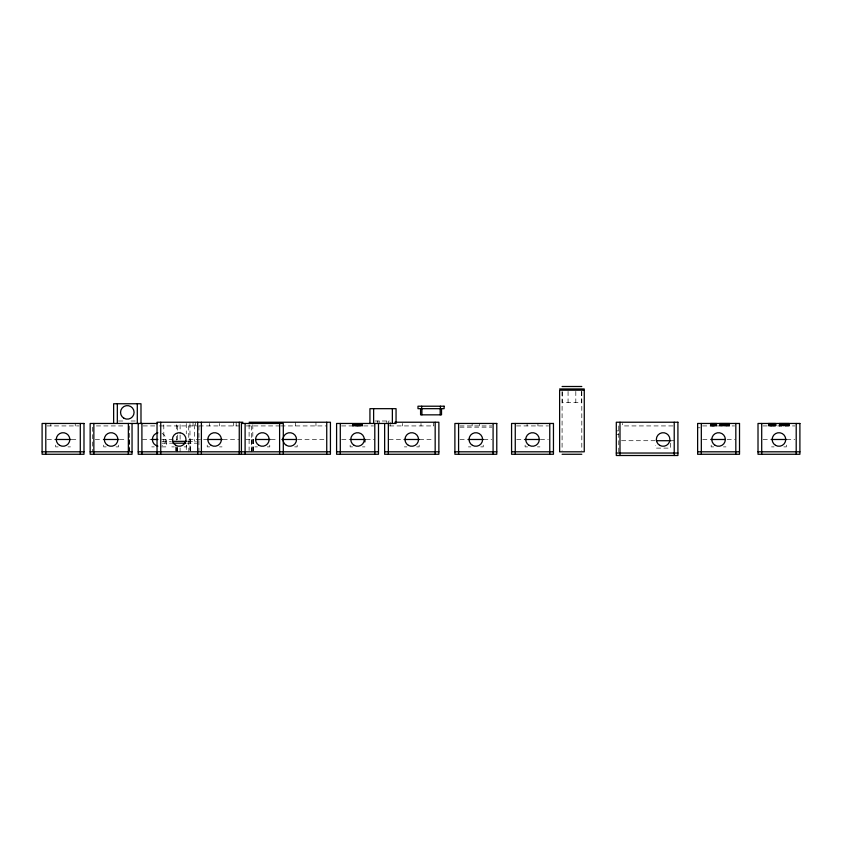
<?xml version="1.0" encoding="UTF-8"?>
<svg xmlns="http://www.w3.org/2000/svg" width="842" height="842" viewBox="0 0 842 842"><rect width="100%" height="100%" fill="white"/><g stroke="black" fill="none" stroke-linecap="round" stroke-linejoin="round"><path stroke-width="0.63" stroke-dasharray="4.21 3.16" d="M118.585 421L123.574 421M131.057 421L136.046 421M374.879 421L389.867 421M47.078 425.926L79.022 425.926M96.409 425.926L125.795 425.926M143.182 425.926L155.959 425.926M159.496 425.926L197.744 425.926M199.038 425.926L239.254 425.926M246.39 425.926L280.039 425.926M280.944 425.926L326.738 425.926M341.568 425.926L373.511 425.926M389.635 425.926L433.883 425.926M459.9 425.926L491.77 425.926M516.546 425.926L548.489 425.926M672.926 425.926L622.47 425.926L622.47 423.463M702.607 425.926L734.55 425.926M762.978 425.926L794.922 425.926M459.858 427.157L491.802 427.157M697.629 427.778L700.091 427.778M616.302 430.862L618.765 430.862M616.302 434.556L618.765 434.556M47.226 439.482L55.193 439.482M71.591 439.482L78.864 439.482M95.283 439.482L102.556 439.482M119.648 439.482L126.816 439.482M142.519 439.482L151.77 439.482M161.717 439.482L177.515 439.482M188.85 439.482L207.216 439.482M223.046 439.482L238.633 439.482M245.727 439.482L253.81 439.482M270.956 439.482L278.176 439.482M297.563 439.482L326.117 439.482M341.726 439.482L349.862 439.482M366.091 439.482L374.174 439.482M388.962 439.482L403.286 439.482M419.484 439.482L433.735 439.482M460.016 439.482L467.289 439.482M483.687 439.482L491.654 439.482M516.693 439.482L524.661 439.482M540.375 439.482L548.331 439.482M702.754 439.482L709.974 439.482M727.12 439.482L735.213 439.482M763.136 439.482L770.409 439.482M786.628 439.482L794.774 439.482M621.533 440.713L655.729 440.713M671.674 440.713L673.989 440.713M162.011 441.334L170.926 441.334M188.271 441.334L196.302 441.334M162.169 443.176L171.821 443.176M186.871 443.176L197.47 443.176M58.119 446.881L55.656 446.881L55.656 443.176M67.981 446.881L70.444 446.881M106.176 446.881L103.713 446.881L103.713 444.408M116.028 446.881L118.501 446.881L118.501 444.408M151.77 446.881L154.233 446.881M161.622 446.881L166.548 446.881L166.548 439.482M171.821 446.881L174.283 446.881M184.145 446.881L186.608 446.881L186.608 444.408M209.679 446.881L207.216 446.881L207.216 443.176M219.541 446.881L222.004 446.881M254.968 446.881L257.431 446.881M267.282 446.881L269.756 446.881L269.756 444.408M294.7 446.881L297.163 446.881L297.163 444.408M352.609 446.881L350.146 446.881L350.146 444.408M362.47 446.881L364.933 446.881M404.37 446.881L406.833 446.881M416.685 446.881L419.148 446.881L419.148 444.408M468.436 446.881L470.899 446.881M480.761 446.881L483.224 446.881L483.224 443.176M527.587 446.881L525.124 446.881L525.124 443.176M537.438 446.881L539.911 446.881M713.648 446.881L711.185 446.881L711.185 444.408M723.499 446.881L725.972 446.881M771.556 446.881L774.019 446.881M783.881 446.881L786.344 446.881L786.344 443.176M789.217 423.526L789.217 425.926M789.017 423.526L789.017 425.926M788.775 423.526L788.775 425.926M788.428 423.526L788.428 425.926M787.996 423.526L787.996 425.926M787.47 423.526L787.47 425.926M787.207 423.526L787.207 425.926M787.133 423.526L787.133 425.926M786.87 423.526L786.87 425.926M786.533 423.526L786.533 425.926M786.186 423.526L786.186 425.926M786.102 423.526L786.102 425.926M785.67 423.526L785.67 425.926M785.481 423.526L785.481 425.926M785.323 423.526L785.323 425.926M785.007 423.526L785.091 425.926M784.86 423.526L784.86 425.926M784.312 423.526L784.312 425.926M783.86 423.526L783.86 425.926M783.492 423.526L783.492 425.926M783.218 423.526L783.228 425.926M783.071 423.526L783.018 425.926M782.492 423.526L782.481 425.926M781.944 423.526L781.934 425.926M781.597 423.526L781.597 425.926M781.492 423.526L781.492 425.926M781.102 423.526L781.102 425.926M780.966 423.526L780.966 425.926M780.545 423.526L780.545 425.926M780.334 423.526L780.334 425.926M780.05 423.526L780.05 425.926M779.839 423.526L779.839 425.926M779.692 423.526L779.692 425.926M779.524 423.526L779.524 425.926M779.439 423.526L779.355 425.926M779.187 423.526L779.187 425.926M776.029 423.526L775.977 425.926L775.84 423.526M775.629 423.526L775.629 425.926M775.556 423.526L775.503 425.926M775.366 423.526L775.366 425.926M775.187 423.526L775.229 425.926M775.093 423.526L775.061 425.926M774.766 425.926L774.777 423.526L774.587 425.926M774.535 423.526L774.535 425.926M774.345 423.526L774.24 425.926M774.156 423.526L774.156 425.926M774.03 423.526L773.987 425.926M773.84 423.526L773.84 425.926M773.693 423.526L773.693 425.926M773.43 423.526L773.44 425.926M772.809 423.526L772.714 425.926M772.356 423.526L772.451 425.926M772.23 423.526L772.261 425.926M772.093 423.526L772.082 425.926M771.84 423.526L771.851 425.926M771.672 423.526L771.598 425.926M771.461 423.526L771.504 425.926M771.419 423.526L771.304 425.926M771.114 423.526L771.114 425.926M770.946 423.526L770.925 425.926M770.893 423.526L770.893 425.926M770.672 423.526L770.651 425.926M770.419 423.526L770.514 425.926M770.367 423.526L770.356 425.926M770.03 425.926L770.072 423.526L769.851 425.926M769.693 423.526L769.714 425.926M769.556 423.526L769.556 425.926M769.314 423.526L769.314 425.926M769.251 423.526L769.23 425.926M769.051 423.526L769.072 425.926M768.904 423.526L768.904 425.926M768.62 423.526L768.693 425.926M768.462 425.926L768.441 423.526L768.378 425.926M729.709 423.526L729.709 425.926M729.54 423.526L729.54 425.926M729.319 423.526L729.319 425.926M729.309 423.526L729.309 425.926M729.004 423.526L729.004 425.926M728.867 423.526L728.867 425.926M728.604 423.526L728.604 425.926M728.256 423.526L728.098 425.926M727.793 423.526L727.814 425.926M727.646 425.926L727.572 423.526L727.562 425.926M727.204 423.526L727.099 425.926M726.878 423.526L726.878 425.926L726.772 423.526M726.604 423.526L726.678 425.926M726.488 423.526L726.488 425.926M726.267 423.526L726.267 425.926M725.772 423.526L725.772 425.926M725.32 423.526L725.32 425.926M724.562 423.526L724.562 425.926M724.246 423.526L724.352 425.926M723.973 423.526L723.973 425.926M723.541 423.526L723.657 425.926M723.446 423.526L723.446 425.926M723.131 423.526L723.152 425.926M722.825 423.526L722.889 425.926M722.499 423.526L722.499 425.926M722.468 423.526L722.468 425.926M722.226 423.526L722.226 425.926M721.983 423.526L722.089 425.926M721.783 425.926L721.783 423.526L721.605 425.926M721.531 423.526L721.489 425.926M721.141 423.526L721.141 425.926M721.005 423.526L721.005 425.926M720.436 423.526L720.478 425.926M720.057 423.526L720.057 425.926M719.678 423.526L719.752 425.926M716.763 423.526L716.731 425.926M716.668 423.526L716.658 425.926M716.5 423.526L716.384 425.926M716.289 423.526L716.279 425.926M716.037 423.526L716.089 425.926M715.921 423.526L715.921 425.926M715.679 423.526L715.763 425.926M715.563 425.926L715.468 423.526L715.363 425.926M715.268 423.526L715.216 425.926M715.1 423.526L715.016 425.926M714.911 423.526L714.89 425.926M714.732 423.526L714.721 425.926M714.574 423.526L714.458 425.926M714.353 423.526L714.321 425.926M714.069 423.526L714.079 425.926M714.016 423.526L714.037 425.926M713.806 423.526L713.806 425.926M713.542 423.526L713.542 425.926M713.479 423.526L713.479 425.926M713.353 423.526L713.237 425.926M713.027 423.526L713.048 425.926M712.963 423.526L712.942 425.926M712.753 423.526L712.742 425.926M712.479 423.526L712.521 425.926M712.374 423.526L712.364 425.926M712.269 423.526L712.279 425.926M712.079 423.526L712.09 425.926M711.943 423.526L711.774 425.926L711.711 423.526M711.511 423.526L711.511 425.926M711.301 423.526L711.395 425.926M711.111 423.526L711.237 425.926M710.911 423.526L710.964 425.926M710.89 423.526L710.816 425.926M710.627 423.526L710.648 425.926M710.501 423.526L710.501 425.926M670.516 443.176L670.516 448.112L655.729 448.112L655.729 445.639M618.765 425.926L618.765 453.038M581.801 391.509L581.801 450.491M581.675 391.425L581.675 402.518L562.214 402.518L562.214 391.425M575.812 391.425L575.812 402.518M568.066 391.425L568.066 402.518M562.088 391.509L562.088 450.491M537.933 423.463L537.933 425.926M527.092 423.463L527.092 425.926M479.53 423.463L479.53 425.926M472.141 423.463L472.141 425.926M433.388 422.231L433.388 425.926M421 423.463L421 425.926M402.518 423.463L402.518 425.926M390.13 422.231L390.13 425.926M388.415 421L388.415 423.463M386.815 421L386.815 423.463M379.174 421L379.174 423.463M377.574 421L377.574 423.463M362.639 423.505L362.639 425.926M362.407 423.505L362.397 425.926M362.323 423.505L362.207 425.926M362.092 423.505L362.092 425.926M361.934 423.505L361.913 425.926M361.692 423.505L361.713 425.926M361.418 423.505L361.397 425.926M361.155 425.926L361.155 423.505L361.007 425.926M360.892 425.926L360.765 423.505L360.692 425.926M360.439 423.505L360.576 425.926M360.397 423.505L360.365 425.926M360.208 423.505L360.102 425.926M359.923 423.505L360.018 425.926M359.871 423.505L359.734 425.926M359.65 423.505L359.555 425.926L359.492 423.505M359.345 423.505L359.323 425.926M359.029 425.926L359.092 423.505L358.881 425.926M358.703 423.505L358.745 425.926M358.492 423.505L358.587 425.926M358.429 423.505L358.418 425.926M358.218 425.926L358.166 423.505L358.05 425.926M357.903 423.505L357.808 425.926M357.713 423.505L357.713 425.926M357.566 423.505L357.587 425.926M357.366 423.505L357.334 425.926M357.208 423.505L357.229 425.926M357.04 423.505L357.04 425.926M356.85 423.505L356.829 425.926M356.619 423.505L356.619 425.926M356.387 423.505L356.524 425.926M356.292 425.926L356.25 423.505L356.134 425.926M355.945 423.505L355.882 425.926M355.777 423.505L355.777 425.926M355.577 423.505L355.587 425.926M355.461 423.505L355.482 425.926M355.282 423.505L355.335 425.926M354.987 423.505L355.092 425.926M354.84 423.505L354.977 425.926M354.671 423.505L354.65 425.926M354.587 423.505L354.461 425.926M354.44 423.505L354.314 425.926L354.24 423.505M353.977 423.505L354.019 425.926M353.893 423.505L353.903 425.926M353.735 423.505L353.735 425.926M353.556 423.505L353.472 425.926M353.293 423.505L353.303 425.926M353.166 423.505L353.145 425.926M352.977 423.505L352.977 425.926M352.851 423.505L352.819 425.926M352.693 423.505L352.609 425.926M352.44 423.505L352.44 425.926M315.96 422.231L315.96 425.926M295.626 422.231L295.626 425.926M253.421 439.482L253.421 450.575M253.032 439.482L253.032 451.807M252.81 424.8L252.81 451.807M251.695 439.482L251.695 451.807M251.569 425.926L251.569 451.807M249.106 424.8L249.106 450.523M236.17 422.231L236.17 425.926M233.708 422.231L233.708 425.926M219.541 423.463L219.541 425.926M209.679 423.463L209.679 425.926M198.933 425.926L198.933 451.807M195.512 422.231L195.512 425.926M194.618 424.778L194.618 441.334M193.039 422.231L193.039 425.926M190.576 439.482L190.576 451.807M190.187 439.482L190.187 451.807M189.966 423.515L189.966 451.807M188.734 425.926L188.85 451.807M186.271 423.515L186.271 433.809M186.271 445.376L186.271 451.807M180.104 424.757L180.104 433.767M180.104 435.061L180.104 440.208M180.104 447.944L180.104 451.807M177.641 425.926L177.641 433.693M177.641 434.988L177.641 440.155M177.641 447.923L177.641 451.807M177.515 446.881L177.515 451.807M176.41 424.757L176.41 431.199M176.41 436.282L176.41 440.208M176.41 447.923L176.41 451.807M176.189 446.881L176.189 450.575M175.789 446.881L175.789 451.807M163.811 424.778L163.811 441.334M129.584 425.926L129.584 450.512M129.458 439.482L129.458 451.807M92.62 427.22L92.62 451.807M75.243 423.463L75.243 425.926M50.846 423.463L50.846 425.926M162.043 433.346A6.778 6.778 0 0 1 162.043 445.618M773.209 425.926L773.209 423.526L773.156 425.926M724.951 425.926L724.951 423.526L724.92 425.926"/><path stroke-width="1.26" d="M562.088 386.499L581.801 386.499M559.625 388.962L584.264 388.962M242.949 422.231L157.033 422.231L157.033 454.27M249.106 422.231L330.432 422.231L330.432 454.27L138.214 454.27L138.214 423.463M394.845 422.231L438.871 422.231L438.871 454.27L384.647 454.27L384.647 423.515M157.244 423.463L90.157 423.463L90.157 454.27L132.047 454.27L132.047 423.463M710.501 423.526L716.731 423.526M719.51 423.526L729.709 423.526M768.378 423.526L775.629 423.526M779.187 423.526L789.217 423.526M55.372 439.482L70.907 439.482M103.429 439.482L118.785 439.482M151.476 439.482L157.875 439.482M207.469 439.482L222.32 439.482M255.81 439.482L270.219 439.482M281.902 439.482L296.331 439.482M350.998 439.482L365.396 439.482M404.034 439.482L419.484 439.482M467.973 439.482L483.508 439.482M524.661 439.482L539.059 439.482M710.722 439.482L725.12 439.482M771.093 439.482L786.628 439.482M656.802 440.713L671.011 440.713M172.21 441.334L187.103 441.334M172.694 443.176L185.735 443.176M42.1 451.807L83.989 451.807M90.157 451.807L132.047 451.807M138.214 451.807L330.432 451.807M336.589 451.807L378.49 451.807M384.647 451.807L438.871 451.807M454.89 451.807L496.78 451.807M511.568 451.807L553.457 451.807M697.629 451.807L739.518 451.807M758.011 451.807L799.9 451.807M616.302 453.038L677.915 453.038M562.088 454.27L581.801 454.27M796.206 423.463L796.206 454.27M761.705 423.463L761.705 454.27M735.824 423.463L735.824 454.27M701.323 423.463L701.323 454.27M674.221 422.231L674.221 455.501M619.996 422.231L619.996 455.501M549.763 423.463L549.763 454.27M515.262 423.463L515.262 454.27M493.086 423.463L493.086 454.27M458.585 423.463L458.585 454.27M441.524 408.675L441.524 414.843L420.579 414.843L420.579 408.675M440.419 406.212L440.419 408.675M440.187 408.675L440.187 414.843M435.167 422.231L435.167 454.27M421.916 408.675L421.916 414.843M421.684 406.212L421.684 408.675M392.361 408.675L392.361 423.463M388.351 423.515L388.351 454.27M378.49 423.463L378.49 454.27L336.589 454.27L336.589 423.463L396.056 423.463L396.056 408.675L369.933 408.675L369.933 423.463M374.795 423.463L374.795 454.27M373.627 408.675L373.627 423.463M364.933 439.482L364.933 441.945M340.294 423.463L340.294 454.27M326.738 422.231L326.738 454.27M283.301 454.27L283.301 423.463L241.412 423.463L241.412 454.27M279.607 423.463L279.607 454.27M245.106 423.463L245.106 454.27M239.254 422.231L239.254 454.27M201.396 422.231L201.396 454.27M197.702 422.231L197.702 454.27M160.738 422.231L160.738 454.27M141.909 423.463L141.909 454.27M140.993 423.463L140.993 403.75L113.638 403.75L113.638 423.463M137.299 403.75L137.299 423.463M128.352 423.463L128.352 454.27M117.333 403.75L117.333 423.463M93.851 423.463L93.851 454.27M80.295 423.463L80.295 454.27M45.794 423.463L45.794 454.27M157.886 446.144A6.778 6.778 0 0 1 157.886 432.83M584.264 390.193L559.625 390.193L559.625 451.807L584.264 451.807L584.264 390.193M444.113 406.212L417.99 406.212L417.99 408.675L444.113 408.675L444.113 406.212M677.915 422.231L616.302 422.231L616.302 455.501L677.915 455.501L677.915 422.231M83.989 423.463L42.1 423.463L42.1 454.27L83.989 454.27L83.989 423.463M496.78 423.463L454.89 423.463L454.89 454.27L496.78 454.27L496.78 423.463M553.457 423.463L511.568 423.463L511.568 454.27L553.457 454.27L553.457 423.463M739.518 423.463L697.629 423.463L697.629 454.27L739.518 454.27L739.518 423.463M799.9 423.463L758.011 423.463L758.011 454.27L799.9 454.27L799.9 423.463M408.37 445.355A6.778 6.778 0 0 0 418.537 439.482A6.778 6.778 0 0 0 408.37 433.609A6.778 6.778 0 0 0 408.37 445.355M175.831 445.355A6.778 6.778 0 0 0 185.998 439.482A6.778 6.778 0 0 0 175.831 433.609A6.778 6.778 0 0 0 175.831 445.355M123.932 418.242A6.778 6.778 0 0 0 134.089 412.37A6.778 6.778 0 0 0 123.932 406.507A6.778 6.778 0 0 0 123.932 418.242M107.713 445.355A6.778 6.778 0 0 0 117.88 439.482A6.778 6.778 0 0 0 107.713 433.609A6.778 6.778 0 0 0 107.713 445.355M659.739 445.355A6.778 6.778 0 0 0 669.906 439.482A6.778 6.778 0 0 0 659.739 433.609A6.778 6.778 0 0 0 659.739 445.355M775.566 445.355A6.778 6.778 0 0 0 785.733 439.482A6.778 6.778 0 0 0 775.566 433.609A6.778 6.778 0 0 0 775.566 445.355M258.968 445.355A6.778 6.778 0 0 0 269.135 439.482A6.778 6.778 0 0 0 258.968 433.609A6.778 6.778 0 0 0 258.968 445.355M354.156 445.355A6.778 6.778 0 0 0 364.323 439.482A6.778 6.778 0 0 0 354.156 433.609A6.778 6.778 0 0 0 354.156 445.355M529.123 445.355A6.778 6.778 0 0 0 539.29 439.482A6.778 6.778 0 0 0 529.123 433.609A6.778 6.778 0 0 0 529.123 445.355M59.656 445.355A6.778 6.778 0 0 0 69.823 439.482A6.778 6.778 0 0 0 59.656 433.609A6.778 6.778 0 0 0 59.656 445.355M286.385 445.355A6.778 6.778 0 0 0 296.552 439.482A6.778 6.778 0 0 0 286.385 433.609A6.778 6.778 0 0 0 286.385 445.355M211.216 445.355A6.778 6.778 0 0 0 221.383 439.482A6.778 6.778 0 0 0 211.216 433.609A6.778 6.778 0 0 0 211.216 445.355M715.184 445.355A6.778 6.778 0 0 0 725.351 439.482A6.778 6.778 0 0 0 715.184 433.609A6.778 6.778 0 0 0 715.184 445.355M472.446 445.355A6.778 6.778 0 0 0 482.613 439.482A6.778 6.778 0 0 0 472.446 433.609A6.778 6.778 0 0 0 472.446 445.355"/></g></svg>
